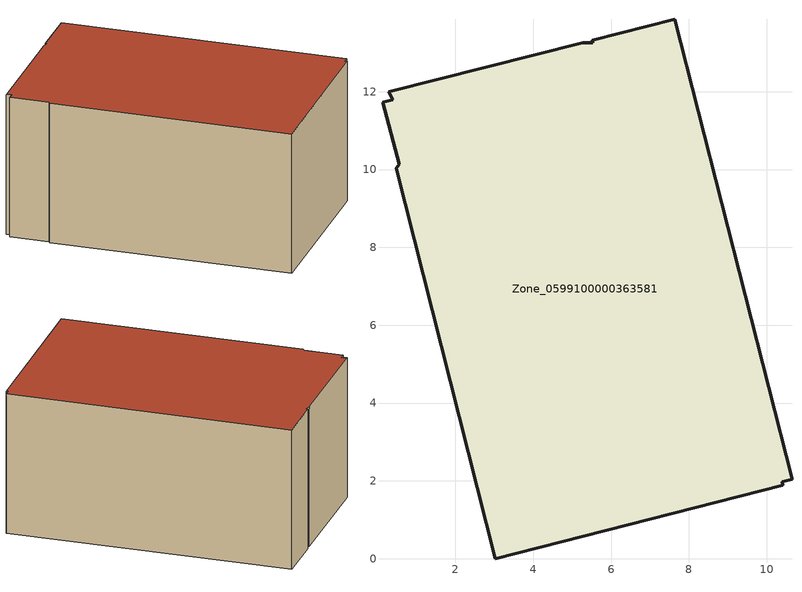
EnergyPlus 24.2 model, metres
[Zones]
Zone_0599100000363581
 floor ground (C_G): 5.27,13.26 5.53,13.26 5.51,13.32 7.64,13.86 10.65,2.04 10.39,1.97 10.41,1.89 3.02,0 0.48,10.03 0.55,10.13 0.13,11.73 0.4,11.79 0.28,12 z0
 wall outside (C_F): 10.65,2.04 7.64,13.86 5.51,13.32 5.53,13.26 5.27,13.26 0.28,12 0.4,11.79 0.13,11.73 0.55,10.13 0.48,10.03 3.02,0 10.41,1.89 10.39,1.97 10.65,2.04 z0:6.23
 roof outside (C_R): 7.64,13.86 5.51,13.32 5.53,13.26 5.27,13.26 0.28,12 0.4,11.79 0.13,11.73 0.55,10.13 0.48,10.03 3.02,0 10.41,1.89 10.39,1.97 10.65,2.04 z6.23
[BUILDING]
Pand.0599100000363581: North Axis=0; Terrain=City; Loads Convergence Tolerance Value=0.04; Temperature Convergence Tolerance Value=0.4; Solar Distribution=FullExterior; Maximum Number of Warmup Days=25; Minimum Number of Warmup Days=1
[Site:Location]
Rotterdam.The.Hague.AP_ZH_NLD Design_Conditions: Latitude=51.96; Longitude=4.45; Time Zone=1; Elevation=-4.5
[SITE:GROUNDTEMPERATURE:BUILDINGSURFACE]
18, 18, 18, 18, 18, 18, 18, 18, 18, 18, 18, 18
[MATERIAL] Thermal Absorptance=0.9; Solar Absorptance=0.7; Visible Absorptance=0.7
Name | Roughness | Thickness | Conductivity | Density | Specific Heat
G.D.1992-2005 | MediumSmooth | 0.15 | 0.06 | 540 | 1210
F.D.1992-2005 | Rough | 0.3 | 0.12 | 1920 | 840
R.D.1992-2005 | MediumRough | 0.2 | 0.08 | 1500 | 1000
[CONSTRUCTION]
C_G: G.D.1992-2005
C_F: F.D.1992-2005
C_R: R.D.1992-2005
[ZONE]
Zone_0599100000363581: Type=1; Multiplier=1; Ceiling Height=Autocalculate; Volume=Autocalculate; Floor Area=autocalculate; Part of Total Floor Area=Yes
[ZONEINFILTRATION:DESIGNFLOWRATE]
Infil_Zone_0599100000363581: Zone or ZoneList or Space or SpaceList=Zone_0599100000363581; Schedule=AlwaysOn; Design Flow Rate Calculation Method=Flow/Area; Flow Rate per Floor Area=0.0021; Constant Term Coefficient=1; Temperature Term Coefficient=0; Velocity Term Coefficient=0; Velocity Squared Term Coefficient=0
[HVACTEMPLATE:ZONE:IDEALLOADSAIRSYSTEM]
Zone_0599100000363581: Maximum Heating Supply Air Temperature=50; Minimum Cooling Supply Air Temperature=13; Maximum Heating Supply Air Humidity Ratio=0.0156; Minimum Cooling Supply Air Humidity Ratio=0.0077; Heating Limit=NoLimit; Cooling Limit=NoLimit; Dehumidification Control Type=ConstantSensibleHeatRatio; Cooling Sensible Heat Ratio=0.7; Dehumidification Setpoint=60; Humidification Control Type=None; Humidification Setpoint=30; Outdoor Air Method=None; Outdoor Air Flow Rate per Person=0.00944; Outdoor Air Flow Rate per Zone Floor Area=0; Outdoor Air Flow Rate per Zone=0; Demand Controlled Ventilation Type=None; Outdoor Air Economizer Type=NoEconomizer; Heat Recovery Type=None; Sensible Heat Recovery Effectiveness=0.7; Latent Heat Recovery Effectiveness=0.65
[ZONECONTROL:THERMOSTAT]
ThermostatControl_Zone_0599100000363581: Zone or ZoneList=Zone_0599100000363581; Control Type Schedule=DualSetpointControlType; Control 1=Thermostat_Zone_0599100000363581; Temperature Difference Between Cutout And Setpoint=0
[THERMOSTATSETPOINT:DUALSETPOINT]
Thermostat_Zone_0599100000363581: Heating Setpoint Temperature Schedule=HeatingSetpoint_Zone_0599100000363581; Cooling Setpoint Temperature Schedule=CoolingSetpoint_Zone_0599100000363581
[SCHEDULE:COMPACT]
HeatingSetpoint_Zone_0599100000363581: Through: 12/31, For: AllDays, Until: 24:00, 21
CoolingSetpoint_Zone_0599100000363581: Through: 12/31, For: AllDays, Until: 24:00, 24
DualSetpointControlType: Through: 12/31, For: AllDays, Until: 24:00, 4
AlwaysOn: Through: 12/31, For: AllDays, Until: 24:00, 1
